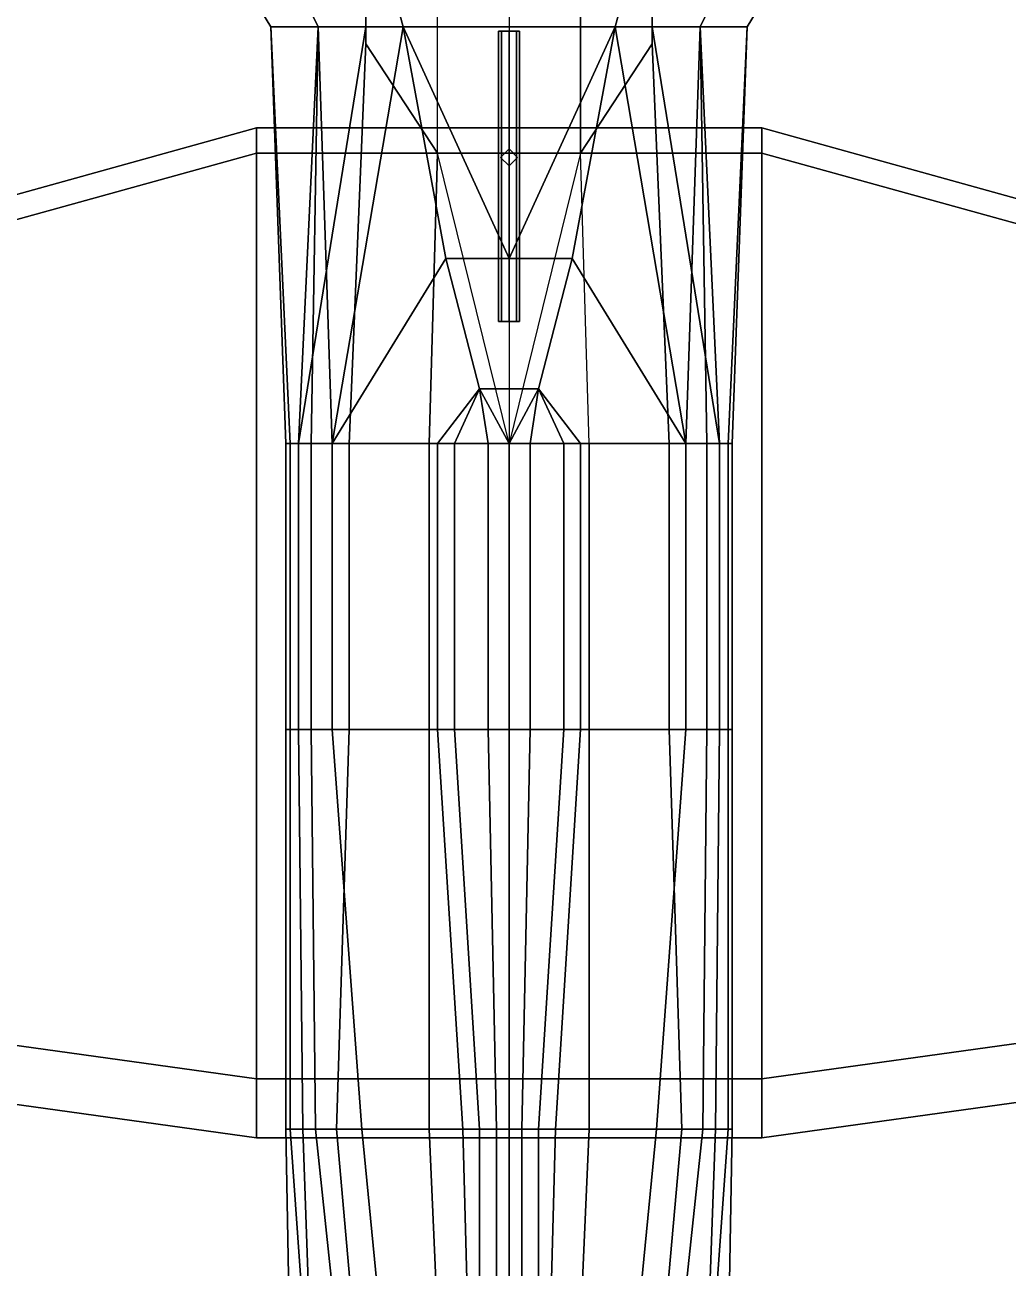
# Model space of a CAD drawing. Header units: millimetres. Extents: x -5.3 to 5.3, y -4.5 to 11.
# Drawn here: x -1.15 to 1.185, y -0.11 to 2.845 of the extents above; entities that cross this region are included whole.
import ezdxf

# ---------------------------------------------------------------- set-up
doc = ezdxf.new("R2010")
doc.units = ezdxf.units.MM
doc.layers.add('addons', color=3, linetype='Continuous')
doc.layers.add('h2', color=6, linetype='Continuous')

msp = doc.modelspace()

# ---------------------------------------------------------------- linework, layer by layer
for points in [[(-0.17, 2.92, -0.79), (0.17, 2.92, -0.79), (0.17, 2.84, -0.78), (-0.17, 2.84, -0.78)], [(0.2733, 2.92, 0.5676), (0, 2.92, 0.63), (0, 2.84, 0.58), (0.2517, 2.84, 0.5226)], [(0.17, 2.92, -0.79), (0.34, 2.92, -0.65), (0.34, 2.84, -0.64), (0.17, 2.84, -0.78)], [(0.4926, 2.92, 0.3928), (0.2733, 2.92, 0.5676), (0.2517, 2.84, 0.5226), (0.4535, 2.84, 0.3616)], [(0.34, 2.92, -0.5145), (0.4926, 2.92, -0.3928), (0.4535, 2.84, -0.3616), (0.34, 2.84, -0.4521)], [(0.34, 2.92, -0.65), (0.34, 2.92, -0.5145), (0.34, 2.84, -0.4521), (0.34, 2.84, -0.64)], [(0.4926, 2.92, -0.3928), (0.6142, 2.92, -0.1402), (0.5655, 2.84, -0.1291), (0.4535, 2.84, -0.3616)], [(0.6142, 2.92, 0.1402), (0.4926, 2.92, 0.3928), (0.4535, 2.84, 0.3616), (0.5655, 2.84, 0.1291)], [(0.6142, 2.92, -0.1402), (0.6142, 2.92, 0.1402), (0.5655, 2.84, 0.1291), (0.5655, 2.84, -0.1291)], [(-0.17, 2.84, -0.78), (0.17, 2.84, -0.78), (0.17, 2.54, -0.76), (-0.17, 2.54, -0.76)], [(0.2517, 2.84, 0.5226), (0, 2.84, 0.58), (0, 2.29, 0.58)], [(0.2517, 2.84, 0.5226), (0, 2.29, 0.58), (0.15, 2.29, 0.58)], [(0.2517, 2.84, 0.5226), (0.15, 2.29, 0.58), (0.42, 1.85, 0.37)], [(0.17, 2.84, -0.78), (0.34, 2.84, -0.64), (0.34, 2.8, -0.62), (0.17, 2.54, -0.76)], [(0.4535, 2.84, 0.3616), (0.2517, 2.84, 0.5226), (0.42, 1.85, 0.37)], [(0.34, 2.84, -0.64), (0.34, 2.84, -0.4521), (0.34, 2.84, -0.4521), (0.34, 2.8, -0.62)], [(0.5, 1.85, -0.46), (0.38, 1.85, -0.6), (0.34, 2.8, -0.62), (0.34, 2.84, -0.4521)], [(0.5, 1.85, -0.46), (0.5, 1.85, -0.46), (0.34, 2.84, -0.4521), (0.4535, 2.84, -0.3616)], [(0.42, 1.85, 0.37), (0.47, 1.85, 0.31), (0.4535, 2.84, 0.3616)], [(0.53, 1.85, -0.16), (0.5, 1.85, -0.46), (0.4535, 2.84, -0.3616), (0.5655, 2.84, -0.1291)], [(0.47, 1.85, 0.31), (0.52, 1.85, 0.15), (0.5655, 2.84, 0.1291), (0.4535, 2.84, 0.3616)], [(0.52, 1.85, 0.15), (0.53, 1.85, 0.07), (0.5655, 2.84, 0.1291)], [(0.5655, 2.84, -0.1291), (0.5655, 2.84, 0.1291), (0.53, 1.85, 0.07), (0.53, 1.85, -0.16)], [(0.38, 1.85, -0.6), (0.19, 1.85, -0.69), (0.17, 2.54, -0.76), (0.34, 2.8, -0.62)], [(-1.25, 2.42, -0.6926), (-1.25, 2.36, -0.5005), (-0.6, 2.54, -0.58), (-0.6, 2.6, -0.8)], [(-1.25, 2.36, -0.766), (-1.25, 2.42, -0.6926), (-0.6, 2.6, -0.8), (-0.6, 2.54, -0.88)], [(-0.6, 2.54, -0.88), (-0.6, 2.6, -0.8), (0.6, 2.6, -0.8), (0.6, 2.54, -0.88)], [(-0.6, 2.6, -0.8), (-0.6, 2.54, -0.58), (0.6, 2.54, -0.58), (0.6, 2.6, -0.8)], [(-1.25, 2.36, -0.5005), (-1.25, 0.43, -0.5005), (-0.6, 0.34, -0.58), (-0.6, 2.54, -0.58)], [(-0.6, 2.54, -0.88), (-0.6, 0.34, -0.88), (-1.25, 0.43, -0.766), (-1.25, 2.36, -0.766)], [(-0.6, 2.54, -0.58), (-0.6, 0.34, -0.58), (0.6, 0.34, -0.58), (0.6, 2.54, -0.58)], [(-0.6, 0.34, -0.88), (-0.6, 2.54, -0.88), (0.6, 2.54, -0.88), (0.6, 0.34, -0.88)], [(-0.17, 2.54, -0.76), (0.17, 2.54, -0.76), (0, 1.85, -0.72)], [(0, 1.98, 0.84), (0.07, 1.98, 0.84), (0.15, 2.29, 0.58), (0, 2.29, 0.58)], [(0.07, 1.98, 0.84), (0.17, 1.85, 0.84), (0.42, 1.85, 0.37), (0.15, 2.29, 0.58)], [(0, 1.85, 0.94), (0, 1.85, 0.94), (0.07, 1.98, 0.84), (0, 1.98, 0.84)], [(0, 1.85, 0.94), (0, 1.85, 0.94), (0.05, 1.85, 0.93), (0.07, 1.98, 0.84)], [(0.05, 1.85, 0.93), (0.05, 1.85, 0.93), (0.13, 1.85, 0.89), (0.07, 1.98, 0.84)], [(0.13, 1.85, 0.89), (0.13, 1.85, 0.89), (0.17, 1.85, 0.84), (0.07, 1.98, 0.84)], [(0.19, 1.17, -0.69), (0, 1.17, -0.72), (0, 1.85, -0.72), (0.19, 1.85, -0.69)], [(0, 1.17, 0.94), (0.05, 1.17, 0.93), (0.05, 1.85, 0.93), (0, 1.85, 0.94)], [(0.05, 1.17, 0.93), (0.13, 1.17, 0.89), (0.13, 1.85, 0.89), (0.05, 1.85, 0.93)], [(0.13, 1.17, 0.89), (0.17, 1.17, 0.84), (0.17, 1.85, 0.84), (0.13, 1.85, 0.89)], [(0.17, 1.17, 0.84), (0.42, 1.17, 0.37), (0.42, 1.85, 0.37), (0.17, 1.85, 0.84)], [(0.38, 1.17, -0.6), (0.19, 1.17, -0.69), (0.19, 1.85, -0.69), (0.38, 1.85, -0.6)], [(0.5, 1.17, -0.46), (0.38, 1.17, -0.6), (0.38, 1.85, -0.6), (0.5, 1.85, -0.46)], [(0.42, 1.17, 0.37), (0.47, 1.17, 0.31), (0.47, 1.85, 0.31), (0.42, 1.85, 0.37)], [(0.47, 1.17, 0.31), (0.52, 1.17, 0.15), (0.52, 1.85, 0.15), (0.47, 1.85, 0.31)], [(0.53, 1.17, -0.16), (0.5, 1.17, -0.46), (0.5, 1.85, -0.46), (0.53, 1.85, -0.16)], [(0.52, 1.17, 0.15), (0.53, 1.17, 0.07), (0.53, 1.85, 0.07), (0.52, 1.85, 0.15)], [(0.53, 1.17, 0.07), (0.53, 1.17, -0.16), (0.53, 1.85, -0.16), (0.53, 1.85, 0.07)], [(0.19, 0.22, -0.81), (0, 0.22, -0.84), (0, 1.17, -0.72), (0.19, 1.17, -0.69)], [(0, 0.22, 0.9), (0.03, 0.22, 0.9), (0.05, 1.17, 0.93), (0, 1.17, 0.94)], [(0.03, 0.22, 0.9), (0.07, 0.22, 0.88), (0.13, 1.17, 0.89), (0.05, 1.17, 0.93)], [(0.07, 0.22, 0.88), (0.11, 0.22, 0.85), (0.17, 1.17, 0.84), (0.13, 1.17, 0.89)], [(0.11, 0.22, 0.85), (0.35, 0.22, 0.43), (0.42, 1.17, 0.37), (0.17, 1.17, 0.84)], [(0.41, 0.22, -0.62), (0.19, 0.22, -0.81), (0.19, 1.17, -0.69), (0.38, 1.17, -0.6)], [(0.35, 0.22, 0.43), (0.46, 0.22, 0.29), (0.47, 1.17, 0.31), (0.42, 1.17, 0.37)], [(0.49, 0.22, -0.42), (0.41, 0.22, -0.62), (0.38, 1.17, -0.6), (0.5, 1.17, -0.46)], [(0.46, 0.22, 0.29), (0.52, 0.22, 0.03), (0.52, 1.17, 0.15), (0.47, 1.17, 0.31)], [(0.53, 0.22, -0.19), (0.49, 0.22, -0.42), (0.5, 1.17, -0.46), (0.53, 1.17, -0.16)], [(0.52, 0.22, 0.03), (0.53, 0.22, -0.05), (0.53, 1.17, 0.07), (0.52, 1.17, 0.15)], [(0.53, 0.22, -0.05), (0.53, 0.22, -0.19), (0.53, 1.17, -0.16), (0.53, 1.17, 0.07)], [(-0.6, 0.34, -0.88), (-0.6, 0.2, -0.8), (-1.25, 0.29, -0.6926), (-1.25, 0.43, -0.766)], [(-0.6, 0.2, -0.8), (-0.6, 0.34, -0.58), (-1.25, 0.43, -0.5005), (-1.25, 0.29, -0.6926)], [(-0.6, 0.34, -0.58), (-0.6, 0.2, -0.8), (0.6, 0.2, -0.8), (0.6, 0.34, -0.58)], [(-0.6, 0.2, -0.8), (-0.6, 0.34, -0.88), (0.6, 0.34, -0.88), (0.6, 0.2, -0.8)], [(0.14, -0.91, -0.78), (0, -0.91, -0.8), (0, 0.22, -0.84), (0.19, 0.22, -0.81)], [(0, -0.91, 0.7), (0.03, -0.91, 0.7), (0.03, 0.22, 0.9), (0, 0.22, 0.9)], [(0.03, -0.91, 0.7), (0.07, -0.91, 0.68), (0.07, 0.22, 0.88), (0.03, 0.22, 0.9)], [(0.07, -0.91, 0.68), (0.08, -0.91, 0.66), (0.11, 0.22, 0.85), (0.07, 0.22, 0.88)], [(0.08, -0.91, 0.66), (0.24, -0.91, 0.38), (0.35, 0.22, 0.43), (0.11, 0.22, 0.85)], [(0.31, -0.91, -0.69), (0.14, -0.91, -0.78), (0.19, 0.22, -0.81), (0.41, 0.22, -0.62)], [(0.24, -0.91, 0.38), (0.34, -0.91, 0.33), (0.46, 0.22, 0.29), (0.35, 0.22, 0.43)], [(0.45, -0.91, -0.49), (0.31, -0.91, -0.69), (0.41, 0.22, -0.62), (0.49, 0.22, -0.42)], [(0.34, -0.91, 0.33), (0.44, -0.91, 0.18), (0.52, 0.22, 0.03), (0.46, 0.22, 0.29)], [(0.44, -0.91, 0.18), (0.51, -0.91, -0.06), (0.53, 0.22, -0.05), (0.52, 0.22, 0.03)], [(0.51, -0.91, -0.3), (0.45, -0.91, -0.49), (0.49, 0.22, -0.42), (0.53, 0.22, -0.19)], [(0.51, -0.91, -0.06), (0.51, -0.91, -0.3), (0.53, 0.22, -0.19), (0.53, 0.22, -0.05)]]:
    msp.add_3dface(points)
at = {"layer": 'addons'}
for points in [[(-0.0177, 2.83, 0.6977), (-0.025, 2.83, 0.68), (-0.025, 2.14, 0.68), (-0.0177, 2.14, 0.6977)], [(-0.025, 2.83, 0.68), (-0.0177, 2.83, 0.6623), (-0.0177, 2.14, 0.6623), (-0.025, 2.14, 0.68)], [(0.0177, 2.83, 0.6977), (-0.025, 2.83, 0.68), (-0.0177, 2.83, 0.6977), (0, 2.83, 0.705)], [(0.025, 2.83, 0.68), (-0.0177, 2.83, 0.6623), (-0.025, 2.83, 0.68), (0.0177, 2.83, 0.6977)], [(0, 2.83, 0.705), (-0.0177, 2.83, 0.6977), (-0.0177, 2.14, 0.6977), (0, 2.14, 0.705)], [(-0.0177, 2.83, 0.6623), (0, 2.83, 0.655), (0, 2.14, 0.655), (-0.0177, 2.14, 0.6623)], [(0.0177, 2.83, 0.6623), (0, 2.83, 0.655), (-0.0177, 2.83, 0.6623), (0.025, 2.83, 0.68)], [(0.0177, 2.83, 0.6977), (0, 2.83, 0.705), (0, 2.14, 0.705), (0.0177, 2.14, 0.6977)], [(0, 2.83, 0.655), (0.0177, 2.83, 0.6623), (0.0177, 2.14, 0.6623), (0, 2.14, 0.655)], [(0.025, 2.83, 0.68), (0.0177, 2.83, 0.6977), (0.0177, 2.14, 0.6977), (0.025, 2.14, 0.68)], [(0.0177, 2.83, 0.6623), (0.025, 2.83, 0.68), (0.025, 2.14, 0.68), (0.0177, 2.14, 0.6623)], [(0, 2.55, 0.58), (-0.02, 2.53, 0.58), (-0.02, 2.53, 0.68), (0, 2.55, 0.655)], [(0.02, 2.53, 0.58), (0, 2.55, 0.58), (0, 2.55, 0.655), (0.02, 2.53, 0.68)], [(-0.02, 2.53, 0.58), (0, 2.51, 0.58), (0, 2.51, 0.655), (-0.02, 2.53, 0.68)], [(0, 2.51, 0.58), (0.02, 2.53, 0.58), (0.02, 2.53, 0.68), (0, 2.51, 0.655)]]:
    msp.add_3dface(points, dxfattribs=at)
at = {"layer": 'h2'}
for points in [[(-0.6142, 2.92, -0.1402), (-0.6142, 2.92, 0.1402), (-0.5655, 2.84, 0.1291), (-0.5655, 2.84, -0.1291)], [(-0.4926, 2.92, -0.3928), (-0.6142, 2.92, -0.1402), (-0.5655, 2.84, -0.1291), (-0.4535, 2.84, -0.3616)], [(-0.6142, 2.92, 0.1402), (-0.4926, 2.92, 0.3928), (-0.4535, 2.84, 0.3616), (-0.5655, 2.84, 0.1291)], [(-0.34, 2.92, -0.5145), (-0.4926, 2.92, -0.3928), (-0.4535, 2.84, -0.3616), (-0.34, 2.84, -0.4521)], [(-0.4926, 2.92, 0.3928), (-0.2733, 2.92, 0.5676), (-0.2517, 2.84, 0.5226), (-0.4535, 2.84, 0.3616)], [(-0.34, 2.92, -0.65), (-0.34, 2.92, -0.5145), (-0.34, 2.84, -0.4521), (-0.34, 2.84, -0.64)], [(-0.17, 2.92, -0.79), (-0.34, 2.92, -0.65), (-0.34, 2.84, -0.64), (-0.17, 2.84, -0.78)], [(-0.2733, 2.92, 0.5676), (0, 2.92, 0.63), (0, 2.84, 0.58), (-0.2517, 2.84, 0.5226)], [(-0.47, 1.85, 0.31), (-0.52, 1.85, 0.15), (-0.5655, 2.84, 0.1291), (-0.4535, 2.84, 0.3616)], [(-0.52, 1.85, 0.15), (-0.53, 1.85, 0.07), (-0.5655, 2.84, 0.1291)], [(-0.53, 1.85, -0.16), (-0.5, 1.85, -0.46), (-0.4535, 2.84, -0.3616), (-0.5655, 2.84, -0.1291)], [(-0.5655, 2.84, -0.1291), (-0.5655, 2.84, 0.1291), (-0.53, 1.85, 0.07), (-0.53, 1.85, -0.16)], [(-0.5, 1.85, -0.46), (-0.5, 1.85, -0.46), (-0.34, 2.84, -0.4521), (-0.4535, 2.84, -0.3616)], [(-0.5, 1.85, -0.46), (-0.38, 1.85, -0.6), (-0.34, 2.8, -0.62), (-0.34, 2.84, -0.4521)], [(-0.42, 1.85, 0.37), (-0.47, 1.85, 0.31), (-0.4535, 2.84, 0.3616)], [(-0.4535, 2.84, 0.3616), (-0.2517, 2.84, 0.5226), (-0.42, 1.85, 0.37)], [(-0.2517, 2.84, 0.5226), (-0.15, 2.29, 0.58), (-0.42, 1.85, 0.37)], [(-0.34, 2.84, -0.64), (-0.34, 2.84, -0.4521), (-0.34, 2.84, -0.4521), (-0.34, 2.8, -0.62)], [(-0.17, 2.84, -0.78), (-0.34, 2.84, -0.64), (-0.34, 2.8, -0.62), (-0.17, 2.54, -0.76)], [(-0.2517, 2.84, 0.5226), (0, 2.29, 0.58), (-0.15, 2.29, 0.58)], [(-0.2517, 2.84, 0.5226), (0, 2.84, 0.58), (0, 2.29, 0.58)], [(-0.38, 1.85, -0.6), (-0.19, 1.85, -0.69), (-0.17, 2.54, -0.76), (-0.34, 2.8, -0.62)], [(1.25, 2.42, -0.6926), (1.25, 2.36, -0.5005), (0.6, 2.54, -0.58), (0.6, 2.6, -0.8)], [(1.25, 2.36, -0.766), (1.25, 2.42, -0.6926), (0.6, 2.6, -0.8), (0.6, 2.54, -0.88)], [(-0.19, 1.85, -0.69), (0, 1.85, -0.72), (-0.17, 2.54, -0.76)], [(1.25, 2.36, -0.5005), (1.25, 0.43, -0.5005), (0.6, 0.34, -0.58), (0.6, 2.54, -0.58)], [(0.6, 2.54, -0.88), (0.6, 0.34, -0.88), (1.25, 0.43, -0.766), (1.25, 2.36, -0.766)], [(-0.07, 1.98, 0.84), (-0.17, 1.85, 0.84), (-0.42, 1.85, 0.37), (-0.15, 2.29, 0.58)], [(0, 1.98, 0.84), (-0.07, 1.98, 0.84), (-0.15, 2.29, 0.58), (0, 2.29, 0.58)], [(-0.13, 1.85, 0.89), (-0.13, 1.85, 0.89), (-0.17, 1.85, 0.84), (-0.07, 1.98, 0.84)], [(-0.05, 1.85, 0.93), (-0.05, 1.85, 0.93), (-0.13, 1.85, 0.89), (-0.07, 1.98, 0.84)], [(0, 1.85, 0.94), (0, 1.85, 0.94), (-0.05, 1.85, 0.93), (-0.07, 1.98, 0.84)], [(0, 1.85, 0.94), (0, 1.85, 0.94), (-0.07, 1.98, 0.84), (0, 1.98, 0.84)], [(-0.53, 1.17, 0.07), (-0.53, 1.17, -0.16), (-0.53, 1.85, -0.16), (-0.53, 1.85, 0.07)], [(-0.53, 1.17, -0.16), (-0.5, 1.17, -0.46), (-0.5, 1.85, -0.46), (-0.53, 1.85, -0.16)], [(-0.52, 1.17, 0.15), (-0.53, 1.17, 0.07), (-0.53, 1.85, 0.07), (-0.52, 1.85, 0.15)], [(-0.47, 1.17, 0.31), (-0.52, 1.17, 0.15), (-0.52, 1.85, 0.15), (-0.47, 1.85, 0.31)], [(-0.5, 1.17, -0.46), (-0.38, 1.17, -0.6), (-0.38, 1.85, -0.6), (-0.5, 1.85, -0.46)], [(-0.42, 1.17, 0.37), (-0.47, 1.17, 0.31), (-0.47, 1.85, 0.31), (-0.42, 1.85, 0.37)], [(-0.17, 1.17, 0.84), (-0.42, 1.17, 0.37), (-0.42, 1.85, 0.37), (-0.17, 1.85, 0.84)], [(-0.38, 1.17, -0.6), (-0.19, 1.17, -0.69), (-0.19, 1.85, -0.69), (-0.38, 1.85, -0.6)], [(-0.19, 1.17, -0.69), (0, 1.17, -0.72), (0, 1.85, -0.72), (-0.19, 1.85, -0.69)], [(-0.13, 1.17, 0.89), (-0.17, 1.17, 0.84), (-0.17, 1.85, 0.84), (-0.13, 1.85, 0.89)], [(-0.05, 1.17, 0.93), (-0.13, 1.17, 0.89), (-0.13, 1.85, 0.89), (-0.05, 1.85, 0.93)], [(0, 1.17, 0.94), (-0.05, 1.17, 0.93), (-0.05, 1.85, 0.93), (0, 1.85, 0.94)], [(-0.53, 0.22, -0.05), (-0.53, 0.22, -0.19), (-0.53, 1.17, -0.16), (-0.53, 1.17, 0.07)], [(-0.53, 0.22, -0.19), (-0.49, 0.22, -0.42), (-0.5, 1.17, -0.46), (-0.53, 1.17, -0.16)], [(-0.52, 0.22, 0.03), (-0.53, 0.22, -0.05), (-0.53, 1.17, 0.07), (-0.52, 1.17, 0.15)], [(-0.46, 0.22, 0.29), (-0.52, 0.22, 0.03), (-0.52, 1.17, 0.15), (-0.47, 1.17, 0.31)], [(-0.49, 0.22, -0.42), (-0.41, 0.22, -0.62), (-0.38, 1.17, -0.6), (-0.5, 1.17, -0.46)], [(-0.35, 0.22, 0.43), (-0.46, 0.22, 0.29), (-0.47, 1.17, 0.31), (-0.42, 1.17, 0.37)], [(-0.11, 0.22, 0.85), (-0.35, 0.22, 0.43), (-0.42, 1.17, 0.37), (-0.17, 1.17, 0.84)], [(-0.41, 0.22, -0.62), (-0.19, 0.22, -0.81), (-0.19, 1.17, -0.69), (-0.38, 1.17, -0.6)], [(-0.19, 0.22, -0.81), (0, 0.22, -0.84), (0, 1.17, -0.72), (-0.19, 1.17, -0.69)], [(-0.07, 0.22, 0.88), (-0.11, 0.22, 0.85), (-0.17, 1.17, 0.84), (-0.13, 1.17, 0.89)], [(-0.03, 0.22, 0.9), (-0.07, 0.22, 0.88), (-0.13, 1.17, 0.89), (-0.05, 1.17, 0.93)], [(0, 0.22, 0.9), (-0.03, 0.22, 0.9), (-0.05, 1.17, 0.93), (0, 1.17, 0.94)], [(0.6, 0.34, -0.88), (0.6, 0.2, -0.8), (1.25, 0.29, -0.6926), (1.25, 0.43, -0.766)], [(0.6, 0.2, -0.8), (0.6, 0.34, -0.58), (1.25, 0.43, -0.5005), (1.25, 0.29, -0.6926)], [(-0.51, -0.91, -0.06), (-0.51, -0.91, -0.3), (-0.53, 0.22, -0.19), (-0.53, 0.22, -0.05)], [(-0.44, -0.91, 0.18), (-0.51, -0.91, -0.06), (-0.53, 0.22, -0.05), (-0.52, 0.22, 0.03)], [(-0.51, -0.91, -0.3), (-0.45, -0.91, -0.49), (-0.49, 0.22, -0.42), (-0.53, 0.22, -0.19)], [(-0.34, -0.91, 0.33), (-0.44, -0.91, 0.18), (-0.52, 0.22, 0.03), (-0.46, 0.22, 0.29)], [(-0.45, -0.91, -0.49), (-0.31, -0.91, -0.69), (-0.41, 0.22, -0.62), (-0.49, 0.22, -0.42)], [(-0.24, -0.91, 0.38), (-0.34, -0.91, 0.33), (-0.46, 0.22, 0.29), (-0.35, 0.22, 0.43)], [(-0.31, -0.91, -0.69), (-0.14, -0.91, -0.78), (-0.19, 0.22, -0.81), (-0.41, 0.22, -0.62)], [(-0.08, -0.91, 0.66), (-0.24, -0.91, 0.38), (-0.35, 0.22, 0.43), (-0.11, 0.22, 0.85)], [(-0.14, -0.91, -0.78), (0, -0.91, -0.8), (0, 0.22, -0.84), (-0.19, 0.22, -0.81)], [(-0.07, -0.91, 0.68), (-0.08, -0.91, 0.66), (-0.11, 0.22, 0.85), (-0.07, 0.22, 0.88)], [(-0.03, -0.91, 0.7), (-0.07, -0.91, 0.68), (-0.07, 0.22, 0.88), (-0.03, 0.22, 0.9)], [(0, -0.91, 0.7), (-0.03, -0.91, 0.7), (-0.03, 0.22, 0.9), (0, 0.22, 0.9)]]:
    msp.add_3dface(points, dxfattribs=at)

doc.saveas('drawing.dxf')
